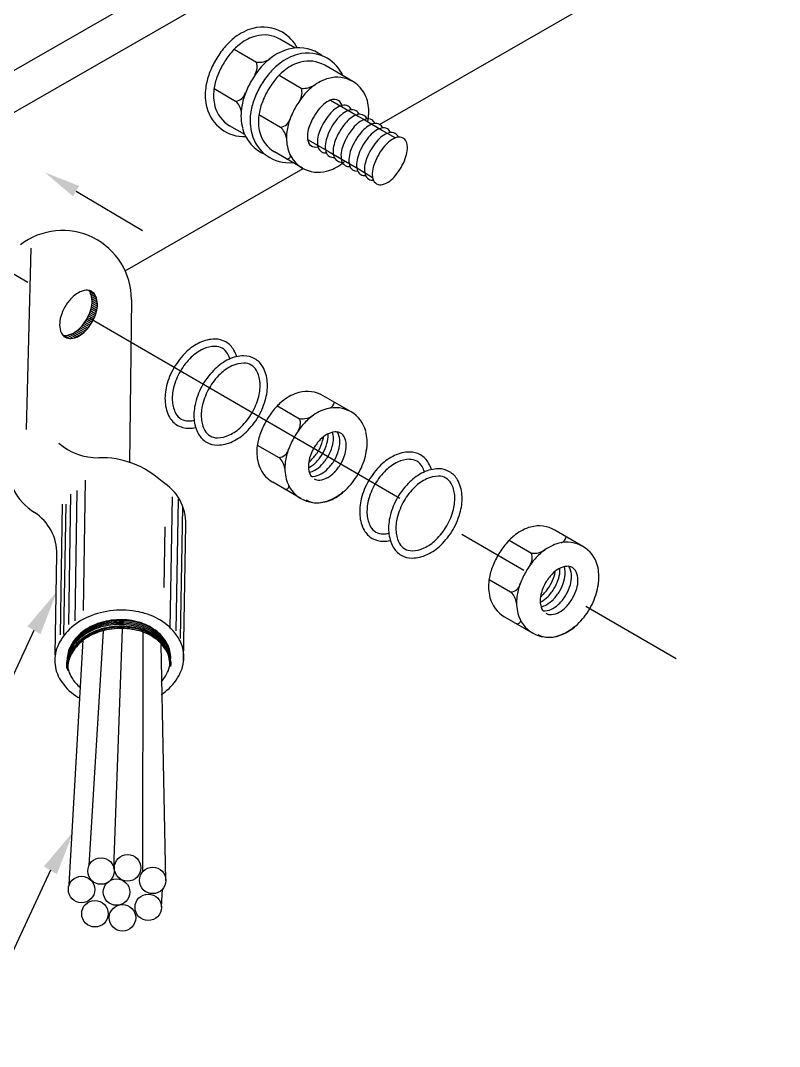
# Model space of a CAD drawing. Extents: x -508 to 92, y -98 to -31.
# Drawn here: x -493.438 to -490.791, y -48.833 to -45.257 of the extents above; entities that cross this region are included whole.
import ezdxf

# ---------------------------------------------------------------- set-up
doc = ezdxf.new("R2010")
doc.units = 0
doc.header["$MEASUREMENT"] = 0
doc.linetypes.add('CENTER', pattern=[2, 1.25, -0.25, 0.25, -0.25])
doc.layers.add('SC- Details', color=7, linetype='CONTINUOUS')
doc.layers.add('SC- Text', color=4, linetype='CONTINUOUS')

msp = doc.modelspace()

# ---------------------------------------------------------------- linework, layer by layer
at = {"layer": 'SC- Details', "color": 3}
for p, q in [((-495.3938, -46.5411), (-486.2609, -41.2941)), ((-495.2671, -46.6146), (-486.1342, -41.3676)), ((-492.1855, -45.6191), (-491.4519, -45.1976)), ((-493.0729, -46.1289), (-492.4523, -45.7723))]:
    msp.add_line(p, q, dxfattribs=at)
at = {"layer": 'SC- Details', "linetype": 'CENTER'}
msp.add_line((-494.9262, -45.2904), (-491.1511, -47.4807), dxfattribs=at)
at = {"layer": 'SC- Details'}
for p, q in [((-492.4808, -45.3524), (-492.5335, -45.3218)), ((-492.6928, -45.357), (-492.6153, -45.402)), ((-492.2795, -45.4692), (-492.3771, -45.4126)), ((-492.5364, -45.4477), (-492.4589, -45.4927)), ((-492.7629, -45.4938), (-492.6879, -45.5373)), ((-492.357, -45.5342), (-492.26, -45.5905)), ((-492.6065, -45.5846), (-492.5315, -45.6281)), ((-492.26, -45.5905), (-492.2363, -45.6043)), ((-492.6559, -45.6542), (-492.7086, -45.6236)), ((-492.2363, -45.6043), (-492.1755, -45.6395)), ((-492.4366, -45.6714), (-492.3917, -45.6975)), ((-492.1755, -45.6395), (-492.1508, -45.6539)), ((-492.1508, -45.6539), (-492.1306, -45.6656)), ((-492.3917, -45.6975), (-492.3621, -45.7146)), ((-492.4546, -45.771), (-492.5522, -45.7144)), ((-492.3621, -45.7146), (-492.254, -45.7774)), ((-492.2715, -45.7672), (-492.232, -45.7901)), ((-492.232, -45.7901), (-492.2101, -45.8034)), ((-493.2441, -45.8512), (-493.0128, -45.989)), ((-493.4014, -46.0501), (-493.4177, -46.6825)), ((-493.198, -46.1994), (-493.1795, -46.2102)), ((-493.1925, -46.2099), (-493.174, -46.2207)), ((-493.1898, -46.2188), (-493.1713, -46.2296)), ((-493.1885, -46.2269), (-493.17, -46.2377)), ((-493.1884, -46.2416), (-493.1699, -46.2524)), ((-493.1881, -46.2345), (-493.1696, -46.2452)), ((-493.0509, -46.229), (-493.0577, -46.7984)), ((-493.1982, -46.2799), (-493.1797, -46.2907)), ((-493.1959, -46.274), (-493.1774, -46.2847)), ((-493.1937, -46.2679), (-493.1752, -46.2786)), ((-493.1918, -46.2617), (-493.1734, -46.2724)), ((-493.1903, -46.2552), (-493.1718, -46.2659)), ((-493.1891, -46.2486), (-493.1706, -46.2593)), ((-493.2172, -46.313), (-493.1987, -46.3237)), ((-493.2135, -46.3078), (-493.195, -46.3185)), ((-493.21, -46.3025), (-493.1915, -46.3132)), ((-493.2067, -46.297), (-493.1882, -46.3078)), ((-493.2037, -46.2915), (-493.1852, -46.3022)), ((-493.2008, -46.2858), (-493.1823, -46.2965)), ((-493.265, -46.3512), (-493.2466, -46.3619)), ((-493.2576, -46.3482), (-493.2391, -46.3589)), ((-493.2511, -46.3446), (-493.2326, -46.3554)), ((-493.2451, -46.3408), (-493.2266, -46.3515)), ((-493.2396, -46.3367), (-493.2211, -46.3474)), ((-493.2345, -46.3323), (-493.216, -46.343)), ((-493.2297, -46.3277), (-493.2112, -46.3384)), ((-493.2253, -46.3229), (-493.2068, -46.3337)), ((-493.2211, -46.318), (-493.2026, -46.3287)), ((-493.2844, -46.3546), (-493.266, -46.3653)), ((-493.2737, -46.3535), (-493.2552, -46.3642)), ((-492.2851, -46.6211), (-492.3827, -46.5645)), ((-492.542, -46.5996), (-492.4645, -46.6446)), ((-492.6121, -46.7365), (-492.5371, -46.78)), ((-493.2119, -46.8593), (-493.2196, -47.3138)), ((-492.4602, -46.9229), (-492.5579, -46.8663)), ((-493.2634, -46.9074), (-493.2711, -47.3619)), ((-493.241, -46.895), (-493.2487, -47.3495)), ((-492.9159, -47.3759), (-492.9082, -46.9167)), ((-493.2925, -46.9431), (-493.3001, -47.3976)), ((-493.2797, -46.9425), (-493.2874, -47.397)), ((-492.8952, -47.384), (-492.8874, -46.9247)), ((-492.88, -47.4113), (-492.8722, -46.9521)), ((-492.937, -47.2331), (-492.9334, -47.0213)), ((-492.869, -47.4888), (-492.861, -47.0139)), ((-491.477, -47.09), (-491.5747, -47.0333)), ((-491.734, -47.0684), (-491.6564, -47.1134)), ((-493.3167, -47.4673), (-493.3108, -47.1186)), ((-491.804, -47.2053), (-491.7291, -47.2488)), ((-491.7498, -47.3351), (-491.6509, -47.3925)), ((-493.199, -48.2018), (-493.1481, -47.3844)), ((-493.112, -48.2118), (-493.0817, -47.3785)), ((-493.2679, -48.269), (-493.2195, -47.4163)), ((-493.0117, -48.2236), (-493.01, -47.389)), ((-492.9308, -48.255), (-492.9476, -47.4317)), ((-492.9463, -48.3458), (-492.9425, -48.2849))]:
    msp.add_line(p, q, dxfattribs=at)
for centre in [(-493.1572, -48.2215), (-493.0643, -48.2104), (-492.977, -48.2542), (-493.2249, -48.2861), (-493.103, -48.2949), (-492.9924, -48.3481), (-493.1782, -48.3703), (-493.0825, -48.3846)]:
    msp.add_circle(centre, 0.0462, dxfattribs=at)
for centre, radius, start, end in [((-492.5809, -45.4566), 0.1787, 105.3111, 127.6826), ((-492.5772, -45.4588), 0.1533, 105.3111, 127.6826), ((-492.5924, -45.4147), 0.1352, 59.8781, 105.3111), ((-492.5887, -45.4168), 0.1098, 59.8781, 105.3111), ((-492.5924, -45.4147), 0.1352, 27.6713, 59.8781), ((-492.5477, -45.4996), 0.2331, 127.6826, 140.2858), ((-492.544, -45.5018), 0.2077, 127.6826, 140.2858), ((-492.4851, -45.5516), 0.3145, 140.2858, 149.8781), ((-492.4813, -45.5538), 0.2891, 140.2858, 149.8781), ((-492.4562, -45.5289), 0.1787, 105.3111, 127.6826), ((-492.4245, -45.5474), 0.1787, 105.3111, 127.6826), ((-492.4677, -45.487), 0.1352, 59.8781, 105.3111), ((-492.436, -45.5054), 0.1352, 59.8781, 105.3111), ((-492.4677, -45.487), 0.1352, 52.0828, 59.8781), ((-492.4851, -45.5516), 0.3145, 149.8781, 159.4704), ((-492.4813, -45.5538), 0.2891, 149.8781, 159.4704), ((-492.6616, -45.4179), 0.049, 326.5303, 19.0227), ((-492.6074, -45.3328), 0.0696, 263.4942, 304.2081), ((-492.423, -45.572), 0.2331, 127.6826, 140.2858), ((-492.3913, -45.5904), 0.2331, 127.6826, 140.2858), ((-492.4208, -45.5495), 0.1533, 105.3111, 127.6826), ((-492.4323, -45.5076), 0.1098, 59.8781, 105.3111), ((-492.436, -45.5054), 0.1352, 24.2024, 59.8781), ((-492.5613, -45.5231), 0.2331, 159.4704, 172.0735), ((-492.5576, -45.5252), 0.2077, 159.4704, 172.0735), ((-492.3604, -45.624), 0.3145, 140.2858, 149.8781), ((-492.3287, -45.6424), 0.3145, 140.2858, 149.8781), ((-492.3876, -45.5925), 0.2077, 127.6826, 140.2858), ((-492.3346, -45.5642), 0.1098, 59.8781, 105.3111), ((-492.6151, -45.5156), 0.1787, 172.0735, 194.4451), ((-492.3604, -45.624), 0.3145, 149.8781, 159.4704), ((-492.3287, -45.6424), 0.3145, 149.8781, 159.4704), ((-492.3249, -45.6445), 0.2891, 140.2858, 149.8781), ((-492.5052, -45.5087), 0.049, 326.5303, 19.0227), ((-492.451, -45.4235), 0.0696, 263.4942, 304.2081), ((-492.2899, -45.6492), 0.2077, 127.6826, 140.2858), ((-492.3231, -45.6062), 0.1533, 105.3111, 127.6826), ((-492.3346, -45.5642), 0.1098, 14.4451, 59.8781), ((-492.6114, -45.5178), 0.1533, 172.0735, 194.4451), ((-492.6894, -45.5013), 0.0361, 272.3282, 349.6065), ((-492.4366, -45.5954), 0.2331, 159.4704, 172.0735), ((-492.3249, -45.6445), 0.2891, 149.8781, 159.4704), ((-492.2273, -45.7012), 0.2891, 140.2858, 149.8781), ((-492.6572, -45.5264), 0.1352, 194.4451, 272.0849), ((-492.6535, -45.5286), 0.1098, 194.4451, 239.8781), ((-492.7278, -45.5838), 0.0612, 7.2164, 49.3503), ((-492.4904, -45.5879), 0.1787, 172.0735, 194.4451), ((-492.4049, -45.6138), 0.2331, 159.4704, 172.0735), ((-492.4012, -45.616), 0.2077, 159.4704, 172.0735), ((-492.2273, -45.7012), 0.2891, 149.8781, 159.4704), ((-492.2366, -45.6958), 0.2066, 140.2858, 149.8781), ((-492.2993, -45.6438), 0.1252, 127.6826, 140.2858), ((-492.3325, -45.6007), 0.0709, 105.3111, 127.6826), ((-492.344, -45.5588), 0.0274, 59.8781, 105.3111), ((-492.2976, -45.621), 0.0709, 105.3111, 127.6826), ((-492.344, -45.5588), 0.0274, 2.3174, 59.8781), ((-492.3091, -45.579), 0.0274, 59.8781, 105.3111), ((-492.3091, -45.579), 0.0274, 24.4633, 59.8781), ((-492.3767, -45.5751), 0.1533, 352.0735, 14.4451), ((-492.4587, -45.6063), 0.1787, 172.0735, 194.4451), ((-492.455, -45.6085), 0.1533, 172.0735, 194.4451), ((-492.533, -45.592), 0.0361, 272.3282, 349.6065), ((-492.3035, -45.6727), 0.2077, 159.4704, 172.0735), ((-492.2366, -45.6958), 0.2066, 149.8781, 159.4704), ((-492.2018, -45.716), 0.2066, 140.2858, 149.8781), ((-492.2644, -45.664), 0.1252, 127.6826, 140.2858), ((-492.1743, -45.7319), 0.2066, 140.2858, 149.8781), ((-492.2369, -45.6799), 0.1252, 127.6826, 140.2858), ((-492.2702, -45.6369), 0.0709, 105.3111, 127.6826), ((-492.2095, -45.6958), 0.1252, 127.6826, 140.2858), ((-492.2817, -45.5949), 0.0274, 59.8781, 105.3111), ((-492.2427, -45.6528), 0.0709, 105.3111, 127.6826), ((-492.2817, -45.5949), 0.0274, 24.4633, 59.8781), ((-492.2542, -45.6109), 0.0274, 59.8781, 105.3111), ((-492.2153, -45.6687), 0.0709, 105.3111, 127.6826), ((-492.2542, -45.6109), 0.0274, 24.4633, 59.8781), ((-492.2268, -45.6268), 0.0274, 59.8781, 105.3111), ((-492.4305, -45.5676), 0.2077, 348.3302, 352.0735), ((-492.5326, -45.5988), 0.1352, 194.4451, 247.6734), ((-492.5714, -45.6745), 0.0612, 7.2164, 49.3503), ((-492.3129, -45.6672), 0.1252, 159.4704, 172.0735), ((-492.2018, -45.716), 0.2066, 149.8781, 159.4704), ((-492.1743, -45.7319), 0.2066, 149.8781, 159.4704), ((-492.1469, -45.7478), 0.2066, 140.2858, 149.8781), ((-492.1195, -45.7638), 0.2066, 140.2858, 149.8781), ((-492.1821, -45.7117), 0.1252, 127.6826, 140.2858), ((-492.1546, -45.7277), 0.1252, 127.6826, 140.2858), ((-492.1879, -45.6846), 0.0709, 105.3111, 127.6826), ((-492.2268, -45.6268), 0.0274, 24.4633, 59.8781), ((-492.1994, -45.6427), 0.0274, 59.8781, 105.3111), ((-492.1609, -45.7003), 0.0709, 105.3111, 127.6826), ((-492.1994, -45.6427), 0.0274, 24.4633, 59.8781), ((-492.1724, -45.6583), 0.0274, 59.8781, 105.3111), ((-492.1724, -45.6583), 0.0274, 24.4633, 59.8781), ((-492.5008, -45.6172), 0.1352, 194.4451, 275.5538), ((-492.4971, -45.6193), 0.1098, 194.4451, 239.8781), ((-492.3573, -45.6652), 0.1533, 172.0735, 194.4451), ((-492.3667, -45.6597), 0.0709, 172.0735, 194.4451), ((-492.3318, -45.68), 0.0709, 172.0735, 194.4451), ((-492.278, -45.6875), 0.1252, 159.4704, 172.0735), ((-492.2506, -45.7034), 0.1252, 159.4704, 172.0735), ((-492.1469, -45.7478), 0.2066, 149.8781, 159.4704), ((-492.1195, -45.7638), 0.2066, 149.8781, 159.4704), ((-492.092, -45.7797), 0.2066, 140.2858, 149.8781), ((-492.0651, -45.7953), 0.2066, 140.2858, 149.8781), ((-492.1277, -45.7433), 0.1252, 127.6826, 140.2858), ((-492.1003, -45.7592), 0.1252, 127.6826, 140.2858), ((-492.1335, -45.7162), 0.0709, 105.3111, 127.6826), ((-492.145, -45.6742), 0.0274, 59.8781, 105.3111), ((-492.1061, -45.7321), 0.0709, 105.3111, 127.6826), ((-492.145, -45.6742), 0.0274, 24.4633, 59.8781), ((-492.1176, -45.6901), 0.0274, 59.8781, 105.3111), ((-492.1176, -45.6901), 0.0274, 14.4451, 59.8781), ((-492.3994, -45.676), 0.1098, 194.4451, 239.8781), ((-492.4088, -45.6706), 0.0274, 194.4451, 297.4387), ((-492.374, -45.6908), 0.0274, 194.4451, 239.8781), ((-492.3044, -45.6959), 0.0709, 172.0735, 194.4451), ((-492.277, -45.7118), 0.0709, 172.0735, 194.4451), ((-492.2231, -45.7193), 0.1252, 159.4704, 172.0735), ((-492.1957, -45.7352), 0.1252, 159.4704, 172.0735), ((-492.1683, -45.7511), 0.1252, 159.4704, 172.0735), ((-492.092, -45.7797), 0.2066, 149.8781, 159.4704), ((-492.0651, -45.7953), 0.2066, 149.8781, 159.4704), ((-492.0377, -45.8112), 0.2066, 149.8781, 159.4704), ((-492.0377, -45.8112), 0.2066, 140.2858, 149.8781), ((-492.0102, -45.8271), 0.2066, 140.2858, 149.8781), ((-492.0728, -45.7751), 0.1252, 127.6826, 140.2858), ((-492.1597, -45.701), 0.0709, 352.0735, 14.4451), ((-492.5076, -45.7274), 0.0114, 252.4537, 357.1663), ((-492.374, -45.6908), 0.0274, 239.8781, 275.2929), ((-492.3465, -45.7067), 0.0274, 194.4451, 239.8781), ((-492.3465, -45.7067), 0.0274, 239.8781, 275.2929), ((-492.3191, -45.7226), 0.0274, 194.4451, 239.8781), ((-492.2495, -45.7277), 0.0709, 172.0735, 194.4451), ((-492.2221, -45.7436), 0.0709, 172.0735, 194.4451), ((-492.1413, -45.7667), 0.1252, 159.4704, 172.0735), ((-492.1139, -45.7827), 0.1252, 159.4704, 172.0735), ((-492.0102, -45.8271), 0.2066, 149.8781, 159.4704), ((-492.2897, -45.665), 0.2066, 329.8781, 339.4704), ((-492.2135, -45.6935), 0.1252, 339.4704, 352.0735), ((-492.3994, -45.676), 0.1098, 239.8781, 285.3111), ((-492.4109, -45.6341), 0.1533, 285.3111, 307.6826), ((-492.3191, -45.7226), 0.0274, 239.8781, 275.2929), ((-492.2916, -45.7386), 0.0274, 194.4451, 239.8781), ((-492.4442, -45.591), 0.2077, 307.6826, 311.4259), ((-492.2916, -45.7386), 0.0274, 239.8781, 275.2929), ((-492.2642, -45.7545), 0.0274, 194.4451, 274.5321), ((-492.1952, -45.7592), 0.0709, 172.0735, 194.4451), ((-492.2373, -45.7701), 0.0274, 194.4451, 239.8781), ((-492.1677, -45.7752), 0.0709, 172.0735, 194.4451), ((-492.0865, -45.7986), 0.1252, 159.4704, 172.0735), ((-492.2897, -45.665), 0.2066, 320.2858, 329.8781), ((-492.2373, -45.7701), 0.0274, 239.8781, 275.2929), ((-492.2098, -45.786), 0.0274, 194.4451, 239.8781), ((-492.2098, -45.786), 0.0274, 239.8781, 275.2929), ((-492.1403, -45.7911), 0.0709, 172.0735, 194.4451), ((-492.1824, -45.8019), 0.0274, 194.4451, 239.8781), ((-492.2271, -45.717), 0.1252, 307.6826, 320.2858), ((-492.1824, -45.8019), 0.0274, 239.8781, 285.3111), ((-492.1939, -45.76), 0.0709, 285.3111, 307.6826), ((-493.2915, -46.2294), 0.2406, 0.1, 127.4839), ((-493.1849, -46.2964), 0.1043, 119.3678, 136.1609), ((-493.2029, -46.2644), 0.0675, 94.9817, 119.3678), ((-493.2059, -46.2301), 0.0331, 79.1157, 94.9817), ((-493.2244, -46.2194), 0.0331, 24.7744, 41.0509), ((-493.2059, -46.2301), 0.0331, 59.8781, 78.7053), ((-493.2557, -46.2338), 0.0675, 0.3884, 24.7744), ((-493.2059, -46.2301), 0.0331, 24.7744, 59.8781), ((-493.1477, -46.3321), 0.1559, 136.1609, 149.8781), ((-493.2924, -46.234), 0.1043, 343.5952, 0.3884), ((-493.2372, -46.2445), 0.0675, 0.3884, 24.7744), ((-493.2739, -46.2448), 0.1043, 343.5952, 0.3884), ((-493.1477, -46.3321), 0.1559, 149.8781, 163.5952), ((-493.3419, -46.2195), 0.1559, 329.8781, 343.5952), ((-493.3234, -46.2302), 0.1559, 329.8781, 343.5952), ((-493.1972, -46.3176), 0.1043, 163.5952, 180.3884), ((-493.3419, -46.2195), 0.1559, 316.1609, 329.8781), ((-493.3234, -46.2302), 0.1559, 316.1609, 329.8781), ((-493.2339, -46.3178), 0.0675, 180.3884, 204.7744), ((-493.2652, -46.3322), 0.0331, 204.7744, 220.2233), ((-493.2867, -46.2872), 0.0675, 274.9817, 299.3678), ((-493.3047, -46.2552), 0.1043, 299.3678, 316.1609), ((-493.2862, -46.266), 0.1043, 299.3678, 316.1609), ((-493.2837, -46.3215), 0.0331, 258.7053, 274.9817), ((-493.2652, -46.3322), 0.0331, 221.0509, 239.8781), ((-493.2652, -46.3322), 0.0331, 239.8781, 274.9817), ((-493.2682, -46.2979), 0.0675, 274.9817, 299.3678), ((-492.7358, -46.5409), 0.1789, 115.361, 133.9778), ((-492.7581, -46.494), 0.1269, 90.9387, 115.361), ((-492.759, -46.4415), 0.0744, 59.8781, 90.9387), ((-492.759, -46.4415), 0.0744, 28.8175, 59.8781), ((-492.6869, -46.5916), 0.2493, 133.9778, 149.8781), ((-492.7358, -46.5409), 0.1535, 115.361, 133.9778), ((-492.7581, -46.494), 0.1015, 90.9387, 115.361), ((-492.759, -46.4415), 0.049, 59.8781, 90.9387), ((-492.759, -46.4415), 0.049, 28.8175, 59.8781), ((-492.8049, -46.4668), 0.1015, 17.4504, 28.8175), ((-492.8049, -46.4668), 0.1269, 17.5496, 28.8175), ((-492.6869, -46.5916), 0.2239, 133.9778, 149.8781), ((-492.6349, -46.5995), 0.1789, 115.361, 133.9778), ((-492.6571, -46.5525), 0.1269, 90.9387, 115.361), ((-492.6571, -46.5525), 0.1015, 90.9387, 115.361), ((-492.658, -46.5001), 0.0744, 59.8781, 90.9387), ((-492.658, -46.5001), 0.049, 59.8781, 90.9387), ((-492.658, -46.5001), 0.049, 28.8175, 59.8781), ((-492.658, -46.5001), 0.0744, 28.8175, 59.8781), ((-492.6869, -46.5916), 0.2493, 149.8781, 165.7784), ((-492.6869, -46.5916), 0.2239, 149.8781, 165.7784), ((-492.586, -46.6502), 0.2493, 133.9778, 149.8781), ((-492.586, -46.6502), 0.2239, 133.9778, 149.8781), ((-492.6349, -46.5995), 0.1535, 115.361, 133.9778), ((-492.704, -46.5254), 0.1015, 4.3951, 28.8175), ((-492.704, -46.5254), 0.1269, 4.3951, 28.8175), ((-492.7552, -46.5743), 0.1789, 165.7784, 184.3951), ((-492.586, -46.6502), 0.2493, 149.8781, 165.7784), ((-492.7558, -46.5293), 0.1535, 345.7784, 4.3951), ((-492.7558, -46.5293), 0.1789, 345.7784, 4.3951), ((-492.7552, -46.5743), 0.1535, 165.7784, 184.3951), ((-492.586, -46.6502), 0.2239, 149.8781, 165.7784), ((-492.4264, -46.7014), 0.1533, 105.3111, 127.6826), ((-492.4379, -46.6595), 0.1098, 59.8781, 105.3111), ((-492.807, -46.5783), 0.1269, 184.3951, 208.8175), ((-492.807, -46.5783), 0.1015, 184.3951, 208.8175), ((-492.6542, -46.6329), 0.1789, 165.7784, 184.3951), ((-492.6542, -46.6329), 0.1535, 165.7784, 184.3951), ((-492.8241, -46.512), 0.2239, 329.8781, 345.7784), ((-492.8241, -46.512), 0.2493, 329.8781, 345.7784), ((-492.3932, -46.7444), 0.2077, 127.6826, 140.2858), ((-492.3676, -46.5848), 0.0245, 287.9148, 353.8734), ((-492.853, -46.6036), 0.049, 208.8175, 239.8781), ((-492.8241, -46.512), 0.2239, 313.9778, 329.8781), ((-492.8241, -46.512), 0.2493, 313.9778, 329.8781), ((-492.3305, -46.7964), 0.2891, 140.2858, 149.8781), ((-492.4566, -46.5754), 0.0696, 263.4942, 304.2081), ((-492.2955, -46.8011), 0.2077, 127.6826, 140.2858), ((-492.3287, -46.7581), 0.1533, 105.3111, 127.6826), ((-492.3402, -46.7161), 0.1098, 59.8781, 105.3111), ((-492.3402, -46.7161), 0.1098, 14.4451, 59.8781), ((-492.853, -46.6036), 0.0744, 208.8175, 239.8781), ((-492.853, -46.6036), 0.0744, 239.8781, 270.9387), ((-492.853, -46.6036), 0.049, 239.8781, 270.9387), ((-492.8539, -46.5511), 0.1015, 270.9387, 282.3058), ((-492.7061, -46.6369), 0.1269, 184.3951, 208.8175), ((-492.7061, -46.6369), 0.1015, 184.3951, 208.8175), ((-492.7752, -46.5627), 0.1535, 295.361, 313.9778), ((-492.3305, -46.7964), 0.2891, 149.8781, 159.4704), ((-492.2329, -46.8531), 0.2891, 140.2858, 149.8781), ((-492.5108, -46.6606), 0.049, 326.5303, 19.0227), ((-492.8539, -46.5511), 0.1269, 270.9387, 282.2066), ((-492.752, -46.6622), 0.0744, 208.8175, 239.8781), ((-492.752, -46.6622), 0.049, 208.8175, 239.8781), ((-492.752, -46.6622), 0.049, 239.8781, 270.9387), ((-492.7529, -46.6097), 0.1015, 270.9387, 295.361), ((-492.7752, -46.5627), 0.1789, 295.361, 313.9778), ((-492.4068, -46.7679), 0.2077, 159.4704, 172.0735), ((-492.2329, -46.8531), 0.2891, 149.8781, 159.4704), ((-492.3173, -46.7899), 0.1043, 119.3678, 136.1609), ((-492.4844, -46.6929), 0.1043, 343.5952, 351.9791), ((-492.4692, -46.7017), 0.1043, 343.5952, 0.3884), ((-492.3353, -46.7579), 0.0675, 94.9817, 119.3678), ((-492.4325, -46.7015), 0.0675, 0.3884, 3.6209), ((-492.4142, -46.7121), 0.0675, 0.3884, 17.4094), ((-492.3383, -46.7236), 0.0331, 79.1157, 94.9817), ((-492.3606, -46.7106), 0.0331, 24.7744, 36.9487), ((-492.3383, -46.7236), 0.0331, 59.8781, 78.7053), ((-492.3919, -46.725), 0.0675, 0.3884, 24.7744), ((-492.3383, -46.7236), 0.0331, 24.7744, 59.8781), ((-492.3823, -46.727), 0.1533, 352.0735, 14.4451), ((-493.171, -46.5804), 0.2003, 228.2732, 271.7633), ((-492.752, -46.6622), 0.0744, 239.8781, 270.9387), ((-492.7529, -46.6097), 0.1269, 270.9387, 295.361), ((-492.4606, -46.7604), 0.1533, 172.0735, 194.4451), ((-492.2801, -46.8256), 0.1559, 136.1609, 149.8781), ((-492.5339, -46.6783), 0.1559, 329.8781, 343.5952), ((-492.5187, -46.6872), 0.1559, 329.8781, 343.5952), ((-492.5004, -46.6978), 0.1559, 329.8781, 343.5952), ((-492.4509, -46.7123), 0.1043, 343.5952, 0.3884), ((-492.4286, -46.7253), 0.1043, 343.5952, 0.3884), ((-492.3695, -46.738), 0.0675, 0.3884, 24.7744), ((-492.4062, -46.7383), 0.1043, 343.5952, 0.3884), ((-493.1569, -47.0929), 0.3124, 47.0614, 91.4561), ((-492.5386, -46.7439), 0.0361, 272.3282, 349.6065), ((-492.577, -46.8264), 0.0612, 7.2164, 49.3503), ((-492.3091, -46.8246), 0.2077, 159.4704, 172.0735), ((-492.2801, -46.8256), 0.1559, 149.8781, 163.5952), ((-492.5339, -46.6783), 0.1559, 316.1609, 329.8781), ((-492.5187, -46.6872), 0.1559, 316.1609, 329.8781), ((-492.5004, -46.6978), 0.1559, 316.1609, 329.8781), ((-492.4781, -46.7107), 0.1559, 329.8781, 343.5952), ((-492.4558, -46.7237), 0.1559, 329.8781, 343.5952), ((-492.4768, -46.7135), 0.2493, 329.8781, 345.7784), ((-492.4086, -46.7308), 0.1789, 345.7784, 353.9897), ((-492.4362, -46.7195), 0.2077, 348.3302, 352.0735), ((-492.057, -46.9348), 0.1789, 115.361, 133.9778), ((-492.0793, -46.8878), 0.1269, 90.9387, 115.361), ((-492.0801, -46.8354), 0.0744, 59.8781, 90.9387), ((-492.0801, -46.8354), 0.0744, 28.8175, 59.8781), ((-493.2735, -46.7915), 0.2141, 179.03, 237.241), ((-492.5027, -46.7712), 0.1098, 194.4451, 239.8781), ((-492.3629, -46.8171), 0.1533, 172.0735, 194.4451), ((-492.3296, -46.811), 0.1043, 163.5952, 180.3884), ((-492.3663, -46.8113), 0.0675, 180.3884, 204.7744), ((-492.4635, -46.7549), 0.0675, 296.1353, 299.3678), ((-492.4967, -46.7141), 0.1043, 307.7771, 316.1609), ((-492.4815, -46.7229), 0.1043, 299.3678, 316.1609), ((-492.4632, -46.7335), 0.1043, 299.3678, 316.1609), ((-492.4781, -46.7107), 0.1559, 316.1609, 329.8781), ((-492.4558, -46.7237), 0.1559, 316.1609, 329.8781), ((-492.0081, -46.9855), 0.2493, 133.9778, 149.8781), ((-492.057, -46.9348), 0.1535, 115.361, 133.9778), ((-492.0793, -46.8878), 0.1015, 90.9387, 115.361), ((-492.0801, -46.8354), 0.049, 59.8781, 90.9387), ((-492.0801, -46.8354), 0.049, 28.8175, 59.8781), ((-492.1261, -46.8606), 0.1015, 17.4504, 28.8175), ((-492.1261, -46.8606), 0.1269, 17.5496, 28.8175), ((-492.4452, -46.7655), 0.0675, 282.3467, 299.3678), ((-492.3975, -46.8257), 0.0331, 204.7744, 220.2233), ((-492.4199, -46.8127), 0.0331, 262.8075, 274.9817), ((-492.4229, -46.7785), 0.0675, 274.9817, 299.3678), ((-492.4005, -46.7914), 0.0675, 274.9817, 299.3678), ((-492.4409, -46.7465), 0.1043, 299.3678, 316.1609), ((-492.4185, -46.7594), 0.1043, 299.3678, 316.1609), ((-492.4768, -46.7135), 0.2493, 313.9778, 329.8781), ((-492.0081, -46.9855), 0.2239, 133.9778, 149.8781), ((-491.956, -46.9934), 0.1789, 115.361, 133.9778), ((-491.9783, -46.9464), 0.1269, 90.9387, 115.361), ((-491.9783, -46.9464), 0.1015, 90.9387, 115.361), ((-491.9791, -46.8939), 0.0744, 59.8781, 90.9387), ((-491.9791, -46.8939), 0.049, 59.8781, 90.9387), ((-491.9791, -46.8939), 0.049, 28.8175, 59.8781), ((-491.9791, -46.8939), 0.0744, 28.8175, 59.8781), ((-493.0322, -47.011), 0.1713, 359.03, 59.03), ((-492.5133, -46.8793), 0.0114, 252.4537, 357.1663), ((-492.4051, -46.8279), 0.1098, 194.4451, 239.8781), ((-492.3975, -46.8257), 0.0331, 239.8781, 274.9817), ((-492.0081, -46.9855), 0.2493, 149.8781, 165.7784), ((-492.0081, -46.9855), 0.2239, 149.8781, 165.7784), ((-491.9071, -47.0441), 0.2493, 133.9778, 149.8781), ((-491.9071, -47.0441), 0.2239, 133.9778, 149.8781), ((-491.956, -46.9934), 0.1535, 115.361, 133.9778), ((-492.0251, -46.9192), 0.1015, 4.3951, 28.8175), ((-492.0251, -46.9192), 0.1269, 4.3951, 28.8175), ((-492.4051, -46.8279), 0.1098, 239.8781, 285.3111), ((-492.4165, -46.786), 0.1533, 285.3111, 307.6826), ((-492.4279, -46.7642), 0.1789, 295.361, 313.9778), ((-492.4498, -46.7429), 0.2077, 307.6826, 311.4259), ((-491.9071, -47.0441), 0.2493, 149.8781, 165.7784), ((-492.077, -46.9232), 0.1535, 345.7784, 4.3951), ((-492.077, -46.9232), 0.1789, 345.7784, 4.3951), ((-492.4048, -46.8637), 0.0744, 239.8781, 270.9387), ((-492.4056, -46.8112), 0.1269, 270.9387, 295.361), ((-492.0763, -46.9682), 0.1789, 165.7784, 184.3951), ((-492.0763, -46.9682), 0.1535, 165.7784, 184.3951), ((-491.9071, -47.0441), 0.2239, 149.8781, 165.7784), ((-493.4821, -47.1157), 0.1713, 359.03, 57.241), ((-492.1282, -46.9722), 0.1269, 184.3951, 208.8175), ((-492.1282, -46.9722), 0.1015, 184.3951, 208.8175), ((-491.9754, -47.0268), 0.1789, 165.7784, 184.3951), ((-491.9754, -47.0268), 0.1535, 165.7784, 184.3951), ((-492.1452, -46.9059), 0.2239, 329.8781, 345.7784), ((-492.1452, -46.9059), 0.2493, 329.8781, 345.7784), ((-492.1742, -46.9975), 0.049, 208.8175, 239.8781), ((-492.1452, -46.9059), 0.2239, 313.9778, 329.8781), ((-492.1452, -46.9059), 0.2493, 313.9778, 329.8781), ((-491.6183, -47.1702), 0.1533, 105.3111, 127.6826), ((-491.6298, -47.1283), 0.1098, 59.8781, 105.3111), ((-492.1742, -46.9975), 0.0744, 208.8175, 239.8781), ((-492.1742, -46.9975), 0.0744, 239.8781, 270.9387), ((-492.1742, -46.9975), 0.049, 239.8781, 270.9387), ((-492.175, -46.945), 0.1015, 270.9387, 282.3058), ((-492.0272, -47.0308), 0.1269, 184.3951, 208.8175), ((-492.0272, -47.0308), 0.1015, 184.3951, 208.8175), ((-491.5851, -47.2133), 0.2077, 127.6826, 140.2858), ((-491.5596, -47.0536), 0.0245, 287.9148, 353.8734), ((-492.175, -46.945), 0.1269, 270.9387, 282.2066), ((-492.0732, -47.056), 0.0744, 208.8175, 239.8781), ((-492.0732, -47.056), 0.049, 208.8175, 239.8781), ((-492.0732, -47.056), 0.049, 239.8781, 270.9387), ((-492.0741, -47.0036), 0.1015, 270.9387, 295.361), ((-492.0963, -46.9566), 0.1535, 295.361, 313.9778), ((-492.0963, -46.9566), 0.1789, 295.361, 313.9778), ((-491.5225, -47.2653), 0.2891, 140.2858, 149.8781), ((-491.6485, -47.0443), 0.0696, 263.4942, 304.2081), ((-491.5206, -47.2269), 0.1533, 105.3111, 127.6826), ((-491.5321, -47.185), 0.1098, 59.8781, 105.3111), ((-491.5321, -47.185), 0.1098, 14.4451, 59.8781), ((-492.0732, -47.056), 0.0744, 239.8781, 270.9387), ((-492.0741, -47.0036), 0.1269, 270.9387, 295.361), ((-491.5225, -47.2653), 0.2891, 149.8781, 159.4704), ((-491.4248, -47.3219), 0.2891, 140.2858, 149.8781), ((-491.7027, -47.1294), 0.049, 326.5303, 19.0227), ((-491.4874, -47.2699), 0.2077, 127.6826, 140.2858), ((-491.5987, -47.2367), 0.2077, 159.4704, 172.0735), ((-491.5092, -47.2587), 0.1043, 119.3678, 136.1609), ((-491.6611, -47.1706), 0.1043, 343.5952, 0.3884), ((-491.5272, -47.2267), 0.0675, 94.9817, 119.3678), ((-491.6244, -47.1703), 0.0675, 0.3884, 3.6209), ((-491.6061, -47.1809), 0.0675, 0.3884, 17.4094), ((-491.5302, -47.1924), 0.0331, 79.1157, 94.9817), ((-491.5526, -47.1795), 0.0331, 24.7744, 36.9487), ((-491.5302, -47.1924), 0.0331, 59.8781, 78.7053), ((-491.5838, -47.1939), 0.0675, 0.3884, 24.7744), ((-491.5302, -47.1924), 0.0331, 24.7744, 59.8781), ((-491.5743, -47.1958), 0.1533, 352.0735, 14.4451), ((-491.6525, -47.2292), 0.1533, 172.0735, 194.4451), ((-491.4248, -47.3219), 0.2891, 149.8781, 159.4704), ((-491.472, -47.2944), 0.1559, 136.1609, 149.8781), ((-491.7259, -47.1472), 0.1559, 329.8781, 343.5952), ((-491.6763, -47.1617), 0.1043, 343.5952, 351.9791), ((-491.7106, -47.156), 0.1559, 329.8781, 343.5952), ((-491.6428, -47.1812), 0.1043, 343.5952, 0.3884), ((-491.6205, -47.1941), 0.1043, 343.5952, 0.3884), ((-491.5615, -47.2068), 0.0675, 0.3884, 24.7744), ((-491.5982, -47.2071), 0.1043, 343.5952, 0.3884), ((-491.7305, -47.2127), 0.0361, 272.3282, 349.6065), ((-491.501, -47.2934), 0.2077, 159.4704, 172.0735), ((-491.472, -47.2944), 0.1559, 149.8781, 163.5952), ((-491.7259, -47.1472), 0.1559, 316.1609, 329.8781), ((-491.7106, -47.156), 0.1559, 316.1609, 329.8781), ((-491.6924, -47.1666), 0.1559, 316.1609, 329.8781), ((-491.6924, -47.1666), 0.1559, 329.8781, 343.5952), ((-491.67, -47.1795), 0.1559, 329.8781, 343.5952), ((-491.6477, -47.1925), 0.1559, 329.8781, 343.5952), ((-491.6688, -47.1824), 0.2493, 329.8781, 345.7784), ((-491.6005, -47.1997), 0.1789, 345.7784, 353.9897), ((-491.6281, -47.1883), 0.2077, 348.3302, 352.0735), ((-491.6947, -47.2401), 0.1098, 194.4451, 239.8781), ((-491.7689, -47.2952), 0.0612, 7.2164, 49.3503), ((-491.5549, -47.2859), 0.1533, 172.0735, 194.4451), ((-491.5215, -47.2799), 0.1043, 163.5952, 180.3884), ((-491.5582, -47.2801), 0.0675, 180.3884, 204.7744), ((-491.6886, -47.1829), 0.1043, 307.7771, 316.1609), ((-491.6734, -47.1917), 0.1043, 299.3678, 316.1609), ((-491.6551, -47.2023), 0.1043, 299.3678, 316.1609), ((-491.67, -47.1795), 0.1559, 316.1609, 329.8781), ((-491.6477, -47.1925), 0.1559, 316.1609, 329.8781), ((-493.0856, -47.6108), 0.2986, 93.4262, 110.7182), ((-493.0856, -47.6108), 0.2986, 76.1342, 93.4262), ((-491.6554, -47.2237), 0.0675, 296.1353, 299.3678), ((-491.6371, -47.2343), 0.0675, 282.3467, 299.3678), ((-491.5895, -47.2945), 0.0331, 204.7744, 220.2233), ((-491.6118, -47.2816), 0.0331, 262.8075, 274.9817), ((-491.6148, -47.2473), 0.0675, 274.9817, 299.3678), ((-491.6328, -47.2153), 0.1043, 299.3678, 316.1609), ((-491.6105, -47.2283), 0.1043, 299.3678, 316.1609), ((-491.6688, -47.1824), 0.2493, 313.9778, 329.8781), ((-493.1091, -47.5486), 0.2321, 110.7182, 130.3537), ((-493.0891, -47.5843), 0.2389, 93.4262, 110.7182), ((-493.0874, -47.5873), 0.2389, 93.4262, 110.7182), ((-493.0891, -47.5843), 0.2389, 76.1342, 93.4262), ((-493.0874, -47.5873), 0.2389, 76.1342, 93.4262), ((-493.0763, -47.5327), 0.1857, 56.4987, 76.1342), ((-493.0696, -47.5462), 0.2321, 56.4987, 76.1342), ((-493.0418, -47.5042), 0.1817, 32.2867, 56.4987), ((-491.7052, -47.3481), 0.0114, 252.4537, 357.1663), ((-491.597, -47.2967), 0.1098, 194.4451, 239.8781), ((-491.5895, -47.2945), 0.0331, 239.8781, 274.9817), ((-491.5925, -47.2602), 0.0675, 274.9817, 299.3678), ((-493.1417, -47.5102), 0.1817, 130.3537, 154.5658), ((-493.1102, -47.5513), 0.1857, 110.7182, 130.3537), ((-493.1099, -47.5589), 0.1857, 110.7182, 130.3537), ((-493.1089, -47.5467), 0.1857, 110.7182, 130.3537), ((-493.1079, -47.5346), 0.1857, 110.7182, 130.3537), ((-493.1076, -47.5421), 0.1857, 110.7182, 130.3537), ((-493.107, -47.5572), 0.1857, 110.7182, 130.3537), ((-493.1063, -47.5375), 0.1857, 110.7182, 130.3537), ((-493.1053, -47.5602), 0.1857, 110.7182, 130.3537), ((-493.0914, -47.6011), 0.2389, 93.4262, 110.7182), ((-493.0911, -47.6086), 0.2389, 93.4262, 110.7182), ((-493.0901, -47.5965), 0.2389, 93.4262, 110.7182), ((-493.0888, -47.5919), 0.2389, 93.4262, 110.7182), ((-493.0881, -47.607), 0.2389, 93.4262, 110.7182), ((-493.0878, -47.6146), 0.2389, 93.4262, 110.7182), ((-493.0865, -47.61), 0.2389, 93.4262, 110.7182), ((-493.0914, -47.6011), 0.2389, 76.1342, 93.4262), ((-493.0911, -47.6086), 0.2389, 76.1342, 93.4262), ((-493.0901, -47.5965), 0.2389, 76.1342, 93.4262), ((-493.0888, -47.5919), 0.2389, 76.1342, 93.4262), ((-493.0881, -47.607), 0.2389, 76.1342, 93.4262), ((-493.0878, -47.6146), 0.2389, 76.1342, 93.4262), ((-493.0865, -47.61), 0.2389, 76.1342, 93.4262), ((-493.0787, -47.5494), 0.1857, 56.4987, 76.1342), ((-493.0783, -47.557), 0.1857, 56.4987, 76.1342), ((-493.0773, -47.5448), 0.1857, 56.4987, 76.1342), ((-493.076, -47.5402), 0.1857, 56.4987, 76.1342), ((-493.0754, -47.5553), 0.1857, 56.4987, 76.1342), ((-493.0751, -47.5629), 0.1857, 56.4987, 76.1342), ((-493.0747, -47.5356), 0.1857, 56.4987, 76.1342), ((-493.0737, -47.5583), 0.1857, 56.4987, 76.1342), ((-493.0541, -47.499), 0.1453, 32.2867, 56.4987), ((-493.0538, -47.5066), 0.1453, 32.2867, 56.4987), ((-493.0524, -47.502), 0.1453, 32.2867, 56.4987), ((-491.6085, -47.2548), 0.1533, 285.3111, 307.6826), ((-491.6199, -47.233), 0.1789, 295.361, 313.9778), ((-491.6417, -47.2118), 0.2077, 307.6826, 311.4259), ((-493.1363, -47.5206), 0.1453, 130.3537, 154.5658), ((-493.136, -47.5282), 0.1453, 130.3537, 154.5658), ((-493.135, -47.516), 0.1453, 130.3537, 154.5658), ((-493.134, -47.5038), 0.1453, 130.3537, 154.5658), ((-493.1337, -47.5114), 0.1453, 130.3537, 154.5658), ((-493.1331, -47.5265), 0.1453, 130.3537, 154.5658), ((-493.1327, -47.5341), 0.1453, 130.3537, 154.5658), ((-493.1324, -47.5068), 0.1453, 130.3537, 154.5658), ((-493.1314, -47.5295), 0.1453, 130.3537, 154.5658), ((-493.1066, -47.5648), 0.1857, 110.7182, 130.3537), ((-493.0564, -47.5158), 0.1453, 32.2867, 56.4987), ((-493.0561, -47.5234), 0.1453, 32.2867, 56.4987), ((-493.0551, -47.5112), 0.1453, 32.2867, 56.4987), ((-493.0531, -47.5217), 0.1453, 32.2867, 56.4987), ((-493.0528, -47.5293), 0.1453, 32.2867, 56.4987), ((-493.0515, -47.5247), 0.1453, 32.2867, 56.4987), ((-493.0182, -47.4764), 0.1029, 3.4262, 32.2867), ((-493.0166, -47.4794), 0.1029, 3.4262, 32.2867), ((-492.997, -47.4759), 0.1287, 3.4262, 32.2867), ((-491.597, -47.2967), 0.1098, 239.8781, 285.3111), ((-491.5967, -47.3325), 0.0744, 239.8781, 270.9387), ((-491.5976, -47.28), 0.1269, 270.9387, 295.361), ((-493.1896, -47.4874), 0.1287, 154.5658, 183.4262), ((-493.1746, -47.5024), 0.1029, 154.5658, 183.4262), ((-493.1733, -47.4978), 0.1029, 154.5658, 183.4262), ((-493.1723, -47.4856), 0.1029, 154.5658, 183.4262), ((-493.172, -47.4932), 0.1029, 154.5658, 183.4262), ((-493.1707, -47.4886), 0.1029, 154.5658, 183.4262), ((-493.0206, -47.4932), 0.1029, 3.4262, 32.2867), ((-493.0202, -47.5007), 0.1029, 3.4262, 32.2867), ((-493.0192, -47.4886), 0.1029, 3.4262, 32.2867), ((-493.0179, -47.484), 0.1029, 3.4262, 32.2867), ((-493.0173, -47.4991), 0.1029, 3.4262, 32.2867), ((-493.017, -47.5066), 0.1029, 3.4262, 32.2867), ((-493.0156, -47.502), 0.1029, 3.4262, 32.2867), ((-493.1896, -47.4874), 0.1287, 183.4262, 212.2867), ((-493.1743, -47.5099), 0.1029, 154.5658, 183.4262), ((-493.1713, -47.5083), 0.1029, 154.5658, 183.4262), ((-493.171, -47.5159), 0.1029, 154.5658, 183.4262), ((-493.1697, -47.5113), 0.1029, 154.5658, 183.4262), ((-493.0179, -47.484), 0.1029, 334.5658, 3.4262), ((-493.0206, -47.4932), 0.1029, 358.7381, 3.4262), ((-493.0202, -47.5007), 0.1029, 358.7381, 3.4262), ((-493.0192, -47.4886), 0.1029, 358.7381, 3.4262), ((-493.0182, -47.4764), 0.1029, 358.7381, 3.4262), ((-493.0173, -47.4991), 0.1029, 358.7381, 3.4262), ((-493.0166, -47.4794), 0.1029, 358.7381, 3.4262), ((-493.0156, -47.502), 0.1029, 358.7381, 3.4262), ((-492.997, -47.4759), 0.1287, 334.5658, 3.4262), ((-493.172, -47.4932), 0.1029, 183.4262, 212.2867), ((-493.0562, -47.4657), 0.1453, 318.22, 334.5658), ((-493.0449, -47.4531), 0.1817, 310.3537, 334.5658), ((-493.017, -47.5066), 0.1029, 358.7381, 3.4262), ((-493.1448, -47.4591), 0.1817, 212.2867, 236.4987), ((-493.1361, -47.4705), 0.1453, 212.2867, 230.1453), ((-493.0775, -47.4147), 0.2321, 303.9472, 310.3537), ((-493.117, -47.4171), 0.2321, 236.4987, 240.4461)]:
    msp.add_arc(centre, radius, start, end, dxfattribs=at)
msp.add_solid([(-493.2333, -45.8331), (-493.2549, -45.8694), (-493.3531, -45.7863)], dxfattribs=at)
at = {"layer": 'SC- Text'}
for p, q in [((-493.3912, -47.3825), (-493.6761, -47.9966)), ((-493.3338, -48.2191), (-493.6187, -48.8332))]:
    msp.add_line(p, q, dxfattribs=at)
for points in [[(-493.4139, -47.369), (-493.3684, -47.396), (-493.3103, -47.2461)], [(-493.3565, -48.2056), (-493.311, -48.2325), (-493.2529, -48.0827)]]:
    msp.add_solid(points, dxfattribs=at)

doc.saveas('drawing.dxf')
